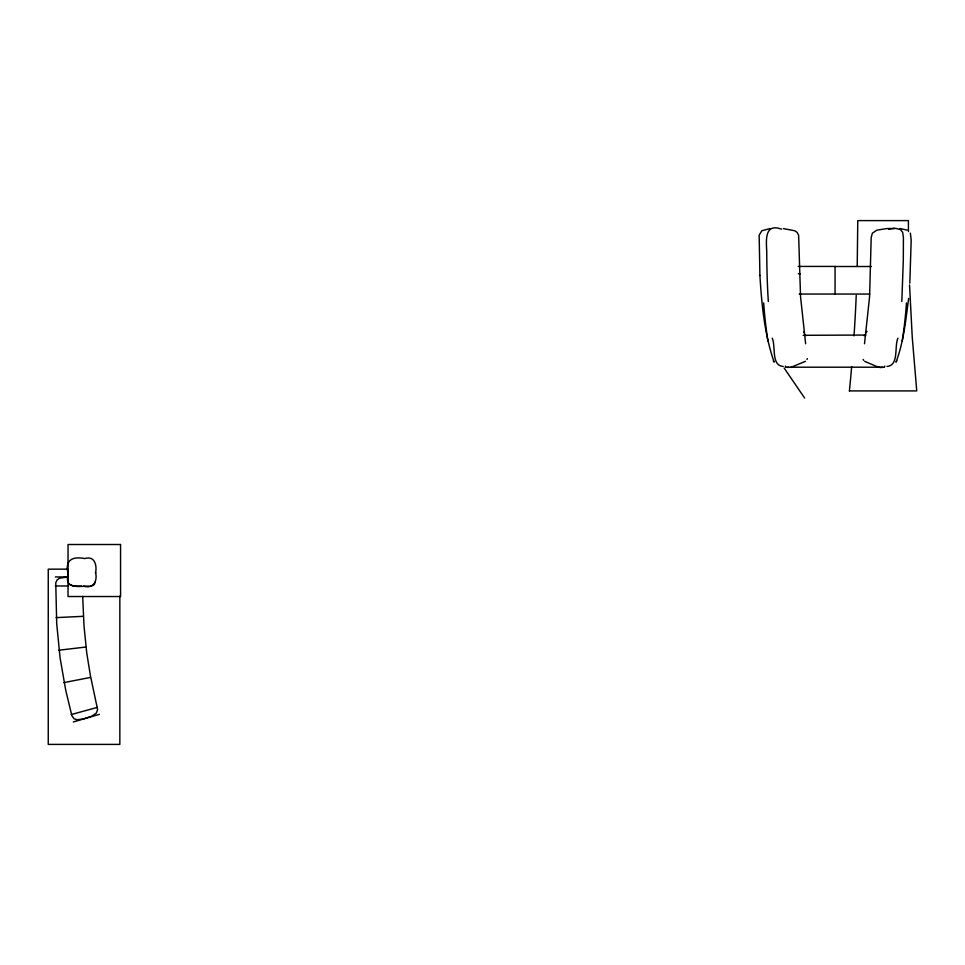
<?xml version="1.0" encoding="UTF-8"?>
<svg xmlns="http://www.w3.org/2000/svg" width="965" height="965" viewBox="0 0 965 965"><rect width="100%" height="100%" fill="white"/><g stroke="black" fill="none" stroke-linecap="round" stroke-linejoin="round"><path stroke-width="1.45" d="M68.032 573.307C64.703 560.038 72.64 556.154 84.57 558.542C94.884 555.466 97.163 565.333 95.511 573.307M95.511 572.341C97.755 580.966 93.436 589.12 83.617 586.153M857.21 266.473L857.776 220.599L908.403 220.599L908.439 231.516M856.232 295.435L855.762 305.833A566.745 187.861 -86.1 0 1 854.025 335.892M909.814 283.155L911.189 240.044L910.369 233.12M901.817 301.49L903.312 260.647L903.409 237.631L902.673 232.348L900.526 229.634L896.087 228.416L886.799 228.572L876.847 230.165L872.384 233.18L871.19 237.462L869.586 296.762L864.507 343.745M908.632 298.366C905.858 319.729 903.674 341.96 896.002 362.14M897.908 338.16C894.169 346.58 899.235 365.494 886.932 366.459M95.149 582.679L95.27 582.004M884.833 366.097L884.471 366.917M807.005 359.487L807.319 358.606M94.739 583.837L93.207 585.381L90.638 586.008M896.28 361.694L896.811 360.862M866.075 332.708L867.016 331.321M864.085 335.627L865.907 335.048M805.498 361.32L790.697 367.412M884.217 367.195L785.92 367.195M888.572 229.175L894.519 228.367M73.328 721.965L99.323 714.377M792.024 367.098L793.266 366.736M803.17 335.301L865.014 335.048M788.514 367.267L787.452 367.52M71.229 714.546L97.356 707.393M63.762 682.641L90.336 677.454M770.094 228.548L761.855 230.732L759.166 235.134L759.913 275.483M58.708 650.229L85.608 647.069M783.218 366.459C770.902 365.494 775.981 346.58 772.229 338.16M56.054 617.624L83.099 616.333M89.057 586.105C79.335 586.201 64.112 589.555 68.032 574.259M67.9 576.949L59.42 578.228L56.911 580.158L55.753 582.872L56.718 623.824L60.144 658.311L65.789 690.518L71.88 715.753L74.088 718.768L76.947 719.733L83.255 719.009L91.759 716.187L96.319 713.111L97.622 709.625L90.372 675.488L86.705 652.726L84.003 625.947L82.688 596.334M55.343 585.996L68.105 585.96M798.2 266.424L835.075 266.424M871.383 266.509L835.075 266.509L835.075 294.011M798.296 273.71L800.383 273.71M799.213 294.048L869.718 294.048M849.429 390.909L916.75 390.909L912.251 337.219L909.537 284.965M67.634 569.157L48.25 569.157L48.25 744.401L119.841 744.401L119.841 596.117M55.331 576.949L68.105 576.949M81.711 586.153L74.389 586.105M73.581 586.069L69.07 584.332M783.339 228.572L794.834 230.792L797.03 232.3L798.622 235.171L800.552 296.762L805.63 343.745M900.043 228.548L907.172 230.104M880.864 367.653L876.871 366.736M882.686 367.52L881.624 367.267M878.114 367.098L864.64 361.32M781.566 229.175C764.304 222.698 766.21 240.659 766.741 251.431C766.837 268.125 767.199 284.832 768.333 301.49M805.124 335.048L806.065 335.627M803.555 331.972L804.062 332.708M784.147 368.027L804.629 398.038M773.339 360.862L774.135 362.14C764.497 334.493 761.687 304.53 759.901 275.363M863.132 359.487L863.639 360.307M785.667 366.917L785.317 366.097M68.117 580.508L68.177 581.28M767.911 340.935A246.558 125.088 -89.1 0 1 763.677 302.938M906.473 302.938A246.558 125.088 89.1 0 1 902.239 340.935M851.673 366.531A566.745 187.861 -86.1 0 1 849.405 390.897M120.565 544.513L68.032 544.513L68.032 596.527L120.565 596.527L120.565 544.513"/></g></svg>
